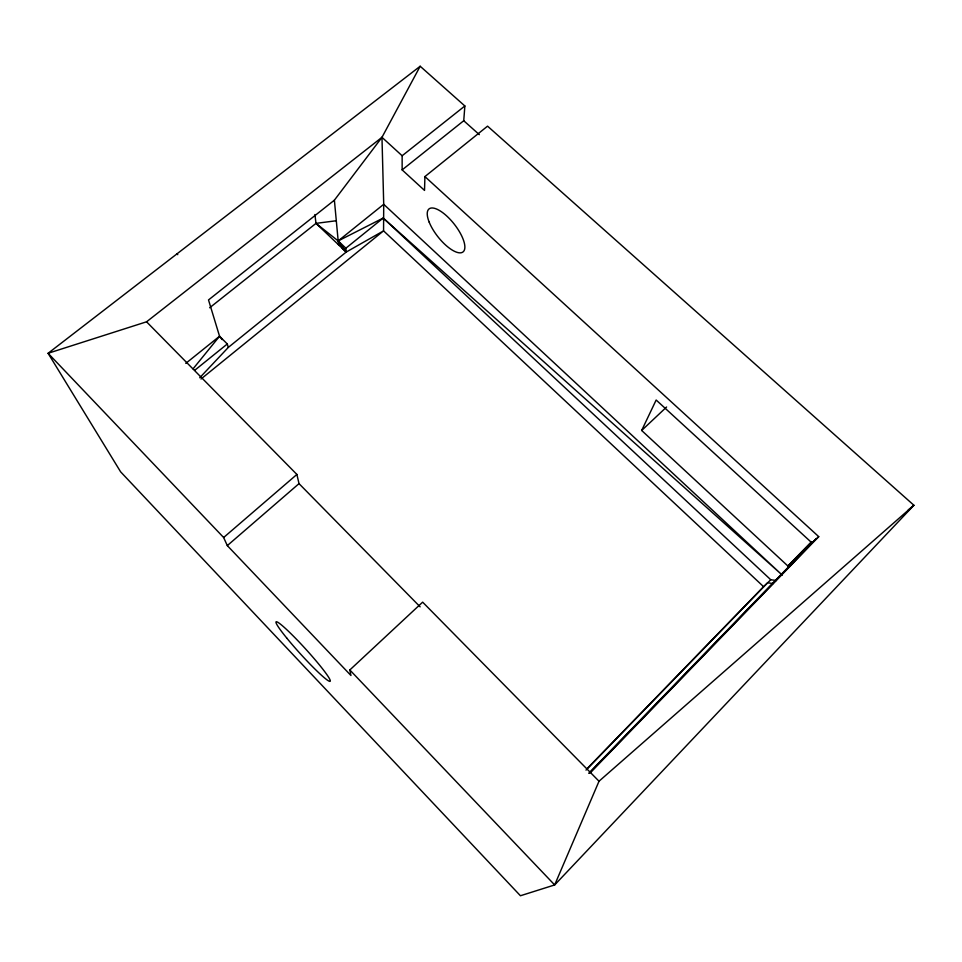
<?xml version="1.0" encoding="UTF-8"?>
<svg xmlns="http://www.w3.org/2000/svg" width="962" height="962" viewBox="0 0 962 962"><rect width="100%" height="100%" fill="white"/><g stroke="black" fill="none" stroke-linecap="round" stroke-linejoin="round"><path stroke-width="1.44" d="M420.178 66.246L48.1 353.282L120.623 471.825L520.43 895.754L554.665 884.944L913.9 505.266L487.554 126.154L424.915 176.587L424.519 190.416L402.14 169.889L402.14 155.76L381.974 137.326L420.178 66.246L464.862 105.976L463.744 120.731L402.14 169.889M599.013 781.228L554.665 884.944L349.831 669.961L422.655 602.152L599.013 781.228L913.9 505.266L908.188 510.04M343.362 248.124L342.195 246.5L338.54 244.805L334.391 200.168L381.974 137.326L383.718 204.305L383.561 230.856L763.575 586.664L770.778 579.761L776.394 580.531M588.852 773.22L806.757 548.051L787.902 566.017L641.666 430.471L656.156 400.024L812.072 543.001L818.734 536.652L424.915 176.587M193.061 368.831L219.552 336.243L208.513 299.94L334.391 200.168M199.723 377.753L228.319 347.414L346.2 252.068L383.561 230.856L200.998 379.016M787.902 566.017L811.543 541.594M589.333 773.183L816.245 538.684M590.488 772.57L818.734 536.652M587.085 768.686L763.575 586.664M586.002 770.105L767.616 582.792L773.195 583.549M641.666 430.471L666.594 407.01M227.309 545.61L299.014 483.633L296.885 474.446L146.561 321.801L48.1 353.282L223.641 537.517L227.309 545.61L350.95 675.504L349.831 669.961M223.641 537.517L296.885 474.446M194.613 370.382L227.297 343.987L219.552 336.243L185.786 363.383M209.656 307.768L315.993 223.376L346.2 252.068L345.875 248.208L383.213 218.049L782.298 575.144L383.718 204.305L338.179 240.909L315.993 223.376L314.911 214.526M402.14 155.76L464.862 105.976M146.561 321.801L381.974 137.326M346.2 252.068L338.179 240.909L383.213 218.049L770.778 579.761M315.993 223.376L336.303 220.743M345.695 251.371L342.364 248.436L342.195 246.5M463.744 120.731L479.341 134.656M338.179 240.909L345.875 248.208M342.28 247.462L344.192 249.29M177.068 253.98L177.766 254.665M299.014 483.633L420.129 606.83M219.552 336.243L222.186 339.598M227.297 343.987L228.319 347.414M340.187 243.699L340.368 245.647M286.904 638.251A40.127 3.559 47.7 0 0 330.146 681.3A40.127 3.559 47.7 0 0 292.496 635.221A40.127 3.559 47.7 0 0 286.904 638.251M429.22 222.222A27.405 10.317 51.7 0 0 461.76 252.597A27.405 10.317 51.7 0 0 447.198 216.426A27.405 10.317 51.7 0 0 429.22 222.222"/></g></svg>
